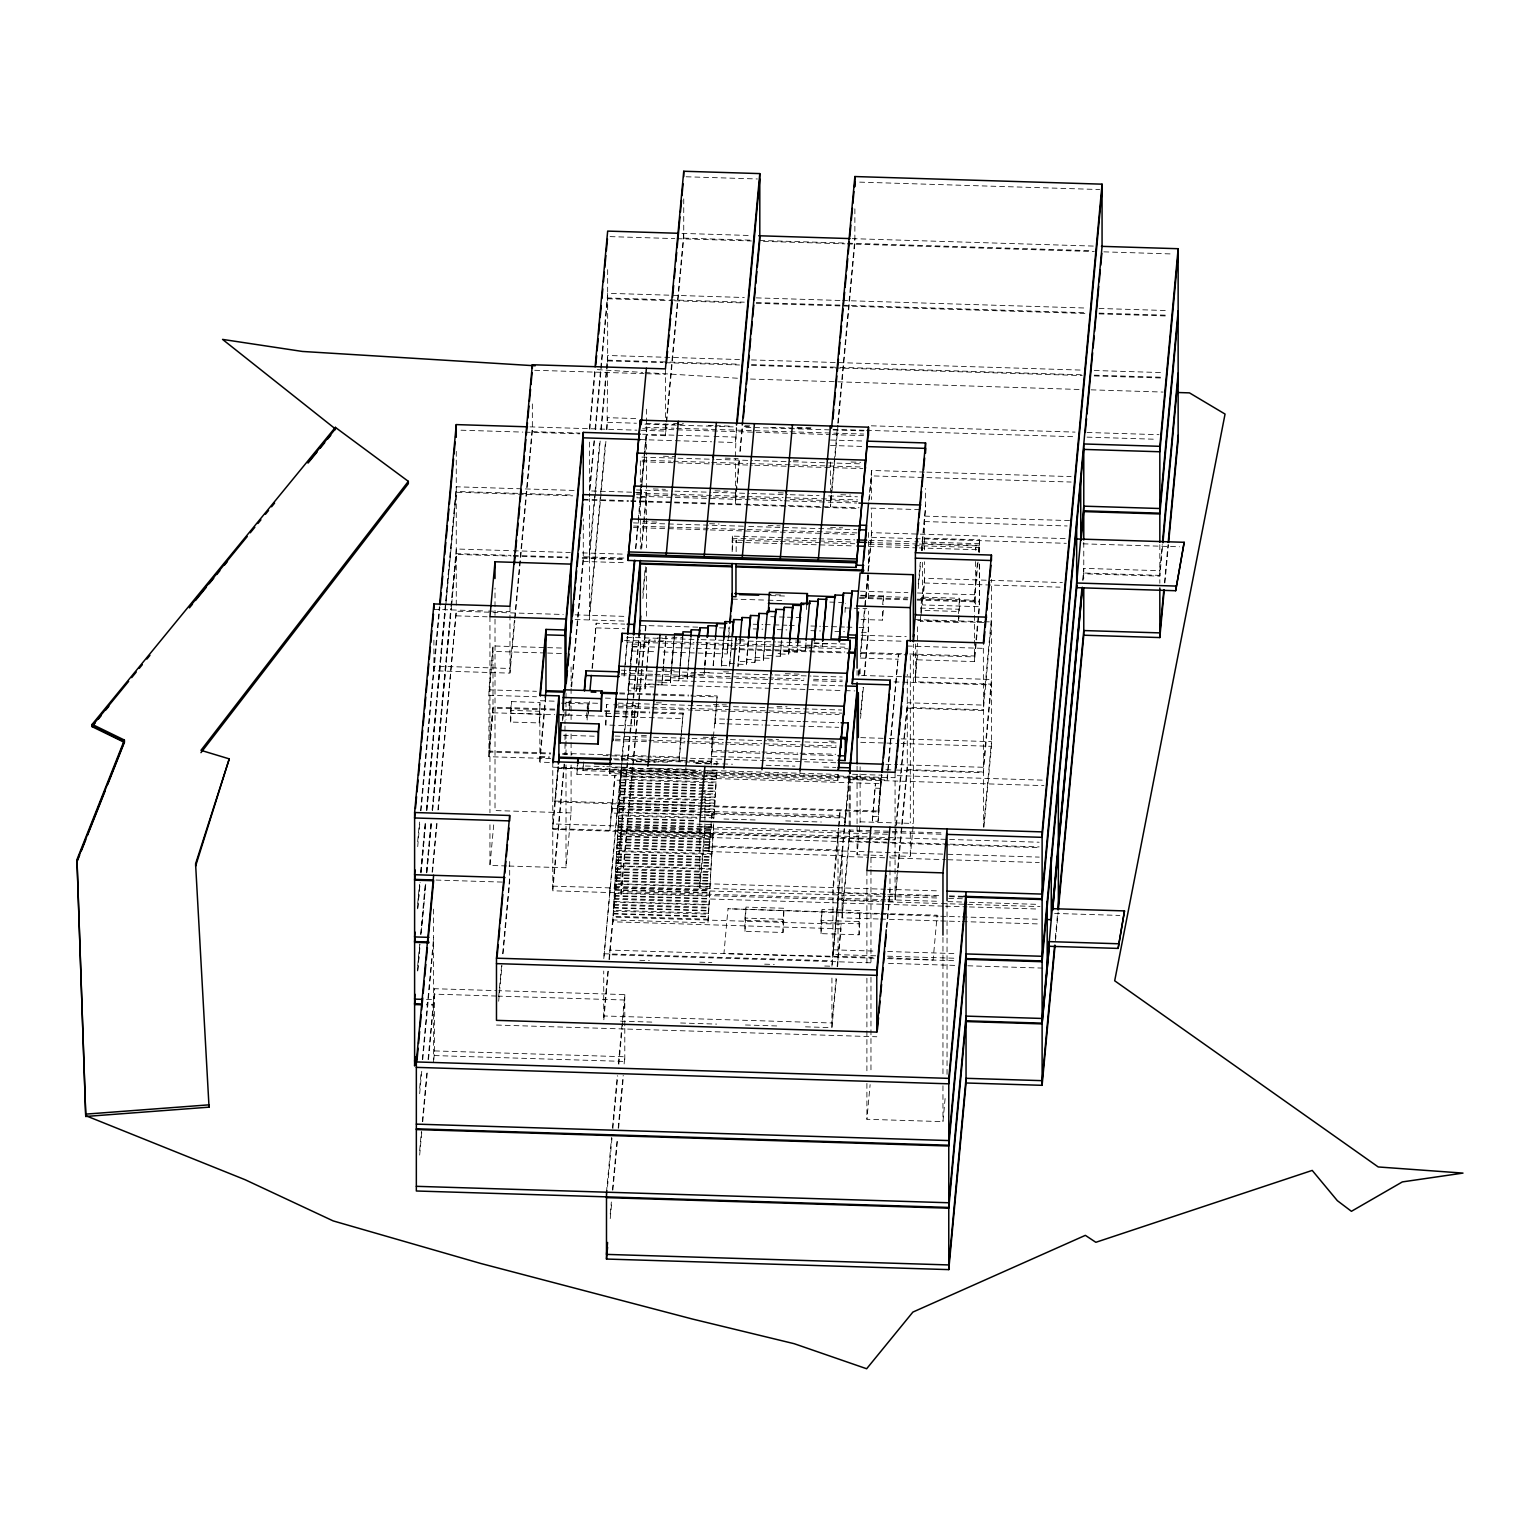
<?xml version="1.0" encoding="UTF-8"?>
<svg xmlns="http://www.w3.org/2000/svg" width="1540" height="1540" viewBox="0 0 1540 1540"><rect width="100%" height="100%" fill="white"/><g stroke="black" fill="none" stroke-linecap="round" stroke-linejoin="round"><path stroke-width="0.75" stroke-dasharray="5 3.75" d="M417.667 841.533L419.477 822.052M420.536 810.714L439.42 606.568M417.706 846.634L419.862 822.495M421.036 810.733L439.863 607.222M417.706 903.383L419.477 884.229M420.593 872.275L425.233 821.994M426.349 810.021L456.264 486.794L575.113 490.471M417.706 908.061L419.919 884.114M421.036 872.14L425.675 821.86M426.792 809.886L456.264 491.453L572.745 495.052M417.706 908.831L420.15 882.497M421.036 872.93L425.675 822.649M426.792 810.675L445.637 607.164M445.849 604.758L456.264 492.242L572.745 495.822M417.706 965.58L419.708 944.039M420.593 934.453L425.233 884.172M426.349 872.218L431.007 821.937M432.105 809.963L450.739 608.839M450.95 606.452L456.264 548.991L510.934 550.685M417.706 970.258L419.919 946.311M421.036 934.337L425.675 884.056M426.792 872.083L431.45 821.802M432.548 809.828L451.182 608.724M451.393 606.317L456.264 553.649L510.934 555.343M417.706 971.028L420.15 944.694M421.248 932.72L425.906 882.439M426.792 872.872L431.45 822.591M432.548 810.618L451.393 607.106M451.624 604.7L456.264 554.438L510.934 556.113M432.105 872.16L436.763 821.879M437.88 809.905L456.264 611.188L563.236 614.479M432.548 872.025L437.206 821.744M438.322 809.771L456.264 611.188M419.669 1088.241L421.209 1071.494M422.326 1059.52L433.625 937.494M419.669 1093.689L421.883 1069.761M422.769 1059.405L433.625 942.172M419.669 1150.438L421.44 1131.284M422.326 1121.717L426.965 1071.474M428.082 1059.501L434.627 988.719L496.438 990.624M419.669 1155.096L421.883 1131.168M422.769 1121.601L427.408 1071.359M428.524 1059.385L433.625 1004.35L426.484 1004.138M433.818 1059.693L434.627 1050.915L624.797 1056.767L624.124 1063.909M550.723 758.604L488.931 756.698L488.931 689.843L492.993 645.934L545.275 647.551M488.931 756.698L492.993 712.789L492.993 645.934M506.583 865.961L489.951 865.442L493.705 824.882M514.399 620.639L509.971 668.476L433.914 666.127M514.63 618.252L532.34 426.946M433.914 640.12L433.914 670.785L509.971 673.134L514.841 620.524M515.072 618.137L532.34 431.624L532.34 403.307M510.683 710.383L511.492 701.605L540.02 702.49L539.212 722.934L510.683 722.048L510.683 710.383L539.212 711.268M510.683 722.048L511.492 701.605M498.671 996.592L501.54 965.657M502.637 953.76L509.682 877.646M498.671 1001.25L501.982 965.561M503.079 953.684L509.682 882.324L509.682 858.743M539.212 722.934L540.02 714.156L511.492 713.27M545.545 696.311L539.866 757.468L549.376 757.776M549.376 762.435L539.866 762.146L545.757 698.621M703.279 806.556L554.824 801.974L557.865 768.113L701.547 772.541M558.115 766.439L552.783 823.938L871.293 833.756M562.331 720.932L563.216 711.365M589.377 428.717L594.883 369.196M558.558 767.093L552.783 829.367L895.067 839.935L907.272 707.418L983.328 709.767M562.986 719.199L563.659 712M589.82 429.391L595.326 369.869M564.102 763.975L552.783 886.135L885.558 896.396M569.492 705.744L569.935 701.008M571.244 686.821L583.275 556.768L626.068 558.096M593.997 440.902L589.377 490.894L646.415 492.665L641.198 549.125M595.114 429.006L607.665 293.293L744.301 297.509M885.558 901.054L552.783 890.794L564.545 763.84M569.492 710.402L570.358 700.95M571.687 686.763L583.275 561.446L583.275 518.942M594.44 440.806L589.377 496.342L589.377 441.249M595.557 429.679L607.665 297.952L667.59 299.8M589.377 553.091L599.734 441.191M600.831 429.294L607.665 355.49L739.508 359.552M589.377 558.539L600.176 441.094M601.274 429.968L607.665 360.148L667.59 361.996M508.951 866.038L566.008 867.79L571.09 812.908L571.09 765.053M589.377 615.288L605.47 441.48M606.568 429.583L607.665 417.686L636.424 418.572M605.913 441.383L589.377 619.946L589.377 498.71M607.01 429.487L607.665 370.389M577.288 765.245L576.884 774.293L881.13 783.687M576.884 774.293L577.904 763.32M587.144 708.342L587.568 703.953L561.407 703.145M587.144 720.008L587.568 703.953M588.28 708.689L588.954 701.566M592.014 668.341L596.192 623.238L624.72 624.104M606.76 766.689L621.024 767.132L621.024 771.79L582.986 770.616L583.795 761.838M611.842 716.466L588.068 715.715L589.377 701.489M592.457 668.245L596.192 623.238M613.709 704.762L635.096 705.416L634.288 725.86L605.759 724.994L606.568 704.55L611.322 704.685M605.759 724.994L606.568 704.55M609.686 773.581L609.84 767.382L609.686 773.581L837.875 780.626L838.029 779.086L838.029 774.428L702.529 770.25M627.357 636.386L624.066 676.657L627.8 636.309M635.5 548.567L637.907 522.445M638.138 520.077L641.41 484.58M641.641 482.232L644.471 451.644M644.683 449.295L646.415 430.469M635.924 548.471L641.853 484.542M642.065 482.193L646.415 435.127L665.434 435.724L666.512 424.174M640.332 501.79L641.41 490.028M641.641 487.66L644.471 457.091M644.683 454.724L646.415 435.916M611.861 813.062L614.922 775.467L609.84 830.368L611.861 803.745L611.861 813.062L617.578 813.236L620.62 780.299L614.922 780.125M628.128 687.976L632.189 644.067L640.64 644.317L636.578 691.037L628.128 690.767L628.128 687.976L636.578 688.226M633.518 637.464L603.738 959.208L621.024 767.132M621.679 760.009L633.094 636.751M641.641 549.087L646.415 497.324L636.925 497.035M621.698 764.418L621.024 779.144L716.1 782.07L716.774 770.154L712.019 770M617.963 830.002L713.039 832.947L711.018 869.215L615.942 866.269L621.351 768.075L699.795 770.5M698.448 799.452L620.004 797.027L620.62 775.64M700.816 796.719L715.08 797.162L714.059 817.856L618.984 814.91L619.658 797.893L702.856 800.453M713.713 823.804L713.039 835.739L617.963 832.793L618.637 815.776L697.081 818.202M712.038 853.622L616.943 850.696L616.943 845.595L617.636 833.66L712.712 836.605M615.596 869.446L615.942 865.788L711.018 868.714L708.978 904.981L613.902 902.055L615.596 869.446L710.672 872.372M711.692 854.488L709.998 887.098L614.922 884.172L616.616 851.543L711.692 854.488L712.038 850.831L616.943 847.885M708.304 919.226L613.228 916.281L614.922 883.671L709.998 886.597L709.651 895.375L707.957 922.884L612.881 919.938M708.65 913.259L613.555 910.313L613.902 901.554L708.978 904.5L707.957 922.884M607.876 971.259L603.738 1015.957L831.927 1022.983L836.066 978.285M608.974 959.497L638.908 636.001M642.892 593.035L645.318 566.797M608.319 971.22L603.738 1020.616L603.738 971.028M609.397 959.459L639.35 636.675M642.892 598.482L645.76 567.452M636.578 691.037L640.64 642.007L649.091 642.276M634.288 725.86L635.096 705.416M632.497 767.401L621.024 891.506L885.346 899.668M632.728 765.014L635.385 736.39M635.596 734.003L638.465 702.971M638.696 700.585L645.76 624.201M632.94 767.305L621.024 896.184L621.024 829.309L1039.154 842.226M633.171 764.918L635.827 736.274M636.039 733.887L638.908 702.856M639.139 700.469L646.203 624.104M666.088 424.116L665.434 431.065L639.293 430.257M666.3 421.806L683.741 233.445M666.724 421.864L683.741 238.103L683.741 197.967M646.954 665.396L645.029 686.686L653.48 686.956M649.091 639.966L647.166 663.567L649.091 639.966L655.443 640.159M636.578 688.726L645.029 688.996L647.166 665.877M606.49 1192.191L611.572 1137.425M612.439 1127.915L617.29 1075.536M618.387 1063.62L624.797 994.59L498.806 990.701M606.721 1195.252L611.996 1138.118M612.881 1128.589L617.732 1076.21M618.83 1064.313L622.141 1028.585M622.372 1026.217L624.797 1000.018L498.806 996.13M610.244 1213.905L611.341 1202.008M612.439 1190.093L617.078 1140.101M618.175 1128.204L623.026 1075.825M610.244 1218.583L611.784 1201.912M612.881 1189.996L617.521 1140.004M618.618 1128.108L623.469 1075.729M663.432 665.934L661.931 682.104L657.715 681.97M663.432 663.625L665.992 635.885L665.992 640.987L657.541 640.736M657.715 684.78L661.931 684.896L663.644 666.416M663.644 664.106L665.992 638.676M661.931 682.605L670.381 682.855L671.459 666.204M671.671 663.894L674.443 633.845M670.381 680.565L674.443 636.155L670.381 682.855M682.913 636.906L678.832 680.815L682.682 634.114M682.913 634.596L678.832 678.524L687.283 678.774L688.361 667.224M679.082 757.911L683.144 713.059L652.248 712.115M683.144 713.059L679.082 762.569L679.082 756.968L652.941 756.159M690.709 639.004L687.283 675.983L678.832 675.713M688.361 664.914L691.364 634.865M704.627 664.972L706.976 639.543M704.839 665.453L707.187 639.543M697.851 674.501L704.184 674.693L704.839 667.763M705.05 665.453L707.399 640.024M713.078 665.723L715.638 637.984M713.29 665.723L715.85 637.984M735.408 456.706L736.293 427.504M736.736 428.159L735.408 442.519L714.002 441.865M704.916 828.635L699.834 883.517L885.231 889.235M735.408 499.268L738.95 460.941M739.835 451.374L742.049 427.408M885.231 893.912L699.834 888.176L704.916 833.294L704.916 790.79M711.211 765.226L712.038 734.676M724.589 723.8L715.08 723.511L717.101 695.945L690.96 695.156M732.154 551.647L732.347 536.093L816.354 538.692M739.393 460.826L735.408 503.946L735.408 459.074M740.278 451.239L742.492 427.292M723.453 640.082L721.086 665.511L729.556 665.761M721.317 665.992L723.877 638.253M721.529 665.973L724.089 638.253M735.947 542.292L736.159 540.097L736.159 551.936M887.675 770.597L898.417 654.577L887.232 780.01L849.194 778.836L845.133 822.745L845.133 817.143L712.038 813.043L708.978 846.904L945.464 854.2M727.265 649.303L729.479 624.489M875.721 955.801L832.947 954.492L842.091 855.682L708.978 851.562L711.596 823.342M716.774 765.034L717.101 761.376L622.025 758.45M663.105 651.978L727.265 653.961L728.593 639.639M728.824 637.252L729.479 630.091M618.984 812.62L714.059 815.546L715.754 788.037L716.1 779.279L621.024 776.333M705.57 797.354L715.08 797.662L716.1 782.07M709.305 770.789L716.427 771.001L716.1 779.76L621.024 776.834M713.713 818.702L714.059 815.045L618.984 812.119M616.943 848.386L712.038 851.331L713.039 835.739M618.31 821.744L713.386 824.67L713.386 829.771L713.039 833.429L617.963 830.503M729.556 666.262L731.904 638.041M729.768 663.952L732.116 638.022M740.355 638.291L738.006 664.221L746.457 664.471L748.594 641.372M740.567 638.792L738.006 666.512L738.006 661.411L746.457 661.68M746.457 664.471L748.151 640.89M748.382 640.871L746.457 662.181L754.908 662.431L756.621 641.14M879.456 913.432L727.997 908.754L723.935 953.606L872.988 957.264M754.908 662.431L756.39 641.16M764.841 641.41L763.359 658.081L771.809 658.35M754.908 660.121L763.359 660.39L765.072 641.91M744.975 918.09L745.995 907.099L784.033 908.273L783.013 932.47L744.975 931.296L744.975 918.09L783.013 919.245L784.033 908.273M744.975 931.296L745.995 907.099M781.319 641.949L780.26 653.499L776.025 653.384M776.025 656.175L780.26 656.309L781.743 640.12M780.26 654L788.711 654.269L789.558 639.909M789.77 639.909L788.711 651.959L797.162 652.229L798.221 640.659M788.711 654.269L789.981 640.39M797.797 640.178L797.162 652.229M798.009 640.178L797.162 649.918L805.613 650.169L806.248 643.239M805.613 647.378L806.036 642.757M830.484 502.213L831.581 490.24M831.812 487.834L837.568 425.56M837.799 423.173L854.873 238.719M838.01 425.425L830.484 506.872L830.484 495.11M838.241 423.038L854.873 243.397L854.873 205.629M845.017 612.362L845.422 603.565M821.032 920.419L822.052 909.447L860.09 910.621L859.07 934.819L821.032 933.644L821.032 920.419L859.07 921.594L860.09 910.621M821.032 933.644L822.052 909.447M838.029 774.428L837.875 780.626M838.434 828.347L832.947 887.618L832.947 954.492M838.626 826.152L840.051 810.772L839.031 826.422M868.733 501.039L871.563 470.451L924.462 472.087M838.029 838.184L832.947 893.065L885.231 894.682M838.029 837.394L838.838 828.616M869.388 499.422L871.563 475.879L924.462 477.516M824.728 966.023L831.927 966.235L844.478 824.208M844.671 823.072L849.194 774.158L882.478 775.197M858.858 669.862L858.357 675.367L991.452 679.467L983.328 767.286L900.13 764.726M860.552 651.497L864.537 608.531M864.749 606.144L871.563 532.648L1066.296 538.654M858.858 674.539L859.301 669.823M868.098 574.632L865.461 603.179L865.461 598.502M868.502 570.243L871.563 537.306L871.563 508.989M831.927 966.235L838.029 900.361L878.897 901.631M844.671 828.52L842.091 856.452L868.541 857.279M844.882 826.191L849.599 775.217M858.781 676.022L859.455 668.861M860.552 656.925L864.979 609.205M865.191 606.818L868.06 575.787M837.144 966.523L841.071 924.193L612.881 917.147L612.881 921.806L841.071 928.851L841.071 924.193M842.091 913.201L850.215 825.382L850.215 775.717M860.552 713.694L862.997 687.437M864.094 675.502L868.502 627.762L856.51 627.396M805.497 1026.833L831.927 1027.661L836.49 978.247M837.587 966.485L841.071 928.851M878.147 918.976L842.091 917.879L850.215 830.041L942.923 832.909M860.552 718.352L863.42 687.321M864.537 675.386L868.502 632.44L868.502 611.207M868.637 855.104L857.068 854.758L860.109 821.821L860.109 766.804M882.651 604.7L883.46 595.922L859.686 595.191M861.053 619.465L882.439 620.12L883.46 609.147M872.372 821.109L875.432 783.514L872.372 821.109L878.089 821.282L881.13 778.085L703.934 772.618M704.897 806.498L878.089 811.946L881.13 778.085M878.089 811.946L881.573 774.312M878.089 821.282L881.785 776.622M945.098 1098.52L942.961 1121.64L866.904 1119.291L870.119 1084.622M886.462 927.446L889.985 889.389M895.067 834.488L907.272 702.76L983.328 705.108L991.452 617.271M918.264 583.91L920.246 562.427M921.363 550.492L925.559 505.139M886.905 927.35L889.985 894.047L889.985 856.279M918.264 588.569L920.689 562.312M921.806 550.377L925.559 509.798L925.559 488.584M920.477 621.294L921.497 597.096L959.516 598.271L959.516 611.496L921.497 610.321L920.477 621.294L958.515 622.468L959.112 615.885M895.067 896.684L897.512 870.331M897.724 867.944L907.272 764.957M915.395 677.119L917.436 655.154M922.499 600.273L924.539 578.309L1062.408 582.563M887.945 901.131L895.067 901.362L897.955 870.216M898.167 867.809L907.272 769.615L907.272 674.385M895.375 770.019L983.328 772.734L991.452 684.126L915.395 681.777L917.436 643.335M979.556 564.179L979.556 606.702L922.499 604.931L924.539 582.986L924.539 561.754M891.795 855.817L910.313 856.394L913.355 823.457L913.355 644.067M958.515 613.651L959.516 598.271M881.862 913.509L937.167 915.203L933.105 960.055L887.425 957.707M975.551 549.684L975.744 547.489L975.744 552.225M974.474 638.003L974.474 594.729L977.573 561.311M978.458 551.763L979.556 539.847L922.499 538.076L922.499 550.608M978.015 561.985L974.474 600.176L917.436 598.406M978.901 552.437L979.556 543.716L914.76 541.734M919.341 547.951L979.344 549.799L979.556 547.605L914.76 545.622M979.344 564.006L979.344 604.219L975.551 604.104L975.744 601.909M917.436 659.832L974.474 661.584L978.67 616.25M978.901 613.863L979.556 606.702M983.983 827.038L991.452 746.322L991.452 579.444M1082.678 580.291L1083.775 568.356L1159.832 570.705L1162.257 544.505M1083.12 580.176L1083.775 573.015L1159.832 575.363M1083.332 578.559L1083.775 573.785L1159.832 576.133L1162.7 544.409M1055.285 938.245L1057.711 912.123M1055.516 940.536L1058.153 912.046M1164.471 582.89L1167.994 544.794M1164.914 582.794L1168.437 544.698M686.109 176.773L757.41 178.967M859.667 182.124L1099.676 189.535M681.97 233.387L751.481 235.543M852.159 238.642L1094.247 246.111M683.741 238.103L750.288 240.163M759.798 240.452L845.364 243.089M847.731 243.166L1092.476 250.731M610.071 236.621L674.79 238.604M677.176 238.681L751.481 240.972M763.474 241.356L844.96 243.859M847.366 243.936L1094.247 251.559M1103.833 251.848L1173.345 254.004M756.275 297.875L840.166 300.473M842.572 300.531L1087.048 308.077M1099.04 308.462L1168.552 310.599M669.996 299.877L744.301 302.167M756.275 302.533L840.166 305.132M842.572 305.209L1087.048 312.755M1099.04 313.12L1168.552 315.257M607.665 298.741L672.383 300.724M674.79 300.8L744.301 302.957M756.275 303.322L1087.048 313.525M1099.04 313.891L1168.552 316.047M751.481 359.917L1082.254 370.12M1094.247 370.505L1163.759 372.642M669.996 362.073L739.508 364.21M751.481 364.595L837.779 367.252M840.166 367.329L1082.254 374.798M1094.247 375.163L1163.759 377.3M607.665 360.918L662.797 362.632M665.203 362.708L739.508 364.999M751.481 365.365L832.986 367.887M835.373 367.945L1082.254 375.567M1094.247 375.933L1163.759 378.089M534.707 370.274L644.047 373.642M646.415 373.719L665.434 374.297M1079.059 389.466L750.23 379.033M1091.052 389.832L1163.066 392.065M871.332 425.81L1075.074 432.105M1087.048 432.471L1158.966 434.684M673.596 423.519L683.568 423.827M744.917 425.714L749.672 425.868M797.2 427.331L811.465 427.774M607.665 422.345L636.424 423.231M646.03 423.519L674.79 424.405M677.176 424.482L684.376 424.713M708.342 425.444L713.135 425.598M715.523 425.675L732.309 426.195M744.301 426.561L749.095 426.715M770.654 427.369L811.407 428.62M832.986 429.294L864.132 430.257M866.539 430.334L1075.074 436.763M1087.048 437.129L1156.559 439.285M644.99 424.174L717.043 426.387M719.45 426.464L733.868 426.907M745.861 427.292L863.574 430.911M645.125 427.292L673.962 428.197M676.349 428.255L863.709 434.049M642.584 428.755L829.944 434.55M832.332 434.627L863.574 435.589M529.952 426.869L636.925 430.18M642.7 434.222L711.634 436.34M714.002 436.417L735.408 437.091M830.484 440.017L863.747 441.037M532.34 431.624L579.868 433.087M461.018 430.199L522.83 432.105M525.198 432.163L579.868 433.856M640.332 439.593L711.634 441.788M830.484 445.464L863.747 446.485M663.432 456.225L675.309 456.591M725.225 458.131L738.16 458.535M793.408 460.248L798.913 460.402M851.043 462.019L860.706 462.308M641.93 457.111L675.559 458.15M677.966 458.227L714.002 459.324M716.408 459.401L752.425 460.518M754.831 460.595L790.867 461.711M793.254 461.769L860.514 463.848M642.084 460.229L670.901 461.134M673.307 461.192L709.343 462.308M711.73 462.385L747.766 463.502M750.173 463.579L863.054 467.063M641.93 461.769L675.559 462.808M677.966 462.886L714.002 464.002M716.408 464.079L752.425 465.176M754.831 465.253L862.92 468.584M926.849 472.145L1071.109 476.611M926.849 477.592L1071.109 482.039M653.249 488.95L665.453 489.316M715.041 490.856L727.9 491.241M778.354 492.8L783.976 492.973M840.801 494.725L850.523 495.033M636.482 489.97L672.518 491.087M674.924 491.164L710.941 492.261M713.347 492.338L749.383 493.454M751.79 493.531L787.806 494.629M790.212 494.706L819.03 495.61M828.635 495.899L857.472 496.785M636.636 493.089L744.725 496.438M747.112 496.496L783.148 497.613M785.554 497.69L819.184 498.729M821.571 498.806L857.607 499.923M636.482 494.629L672.518 495.745M674.924 495.822L710.941 496.939M713.347 496.997L749.383 498.113M751.79 498.19L780.607 499.075M790.212 499.384L823.842 500.423M826.249 500.481L857.472 501.443M640.332 496.342L782.051 500.712M784.438 500.789L856.625 503.022M636.925 497.805L646.415 498.113M583.275 499.249L628.435 500.635M630.822 500.712L859.012 507.757M870.889 508.123L920.804 509.663M583.275 500.019L628.435 501.424M630.822 501.482L743.608 504.966M746.015 505.043L858.897 508.527M1069.53 520.597L924.539 516.112L924.539 549.934M924.539 521.559L1067.162 525.968M643.066 521.656L657.599 522.118M709.613 523.716L719.122 524.004M768.094 525.525L780.106 525.891M830.541 527.45L842.726 527.816M633.441 522.907L746.38 526.295M748.729 526.468L856.875 529.702M633.575 526.025L856.971 532.917M633.441 527.566L707.899 529.875M710.306 529.933L854.411 534.38M871.563 537.306L1066.296 543.312M1083.082 543.832L1179.486 546.796M818.76 538.769L854.758 539.866M869.157 540.309L912.354 541.657M922.499 543.524L979.556 545.275M732.154 538.288L854.546 542.061M868.945 542.523L916.954 543.986M919.341 544.063L979.344 545.93L979.344 549.799M777.95 541.387L732.347 539.982L732.154 542.176L782.551 543.736M780.356 541.464L854.758 543.755M869.157 544.197L912.354 545.545M784.957 543.812L854.546 545.949M868.945 546.392L916.954 547.874M513.321 550.743L570.358 552.514M582.255 552.879L625.028 554.188M513.321 555.42L567.99 557.095M582.255 557.538L625.028 558.866M513.321 556.19L567.99 557.884M582.255 558.327L625.028 559.636M583.275 561.446L626.068 562.755M924.539 582.986L1060.02 587.163M860.379 591.206L907.926 592.669M917.436 592.977L974.474 594.729M860.379 595.865L907.926 597.347M775.563 594.806L782.763 595.018M859.551 597.404L907.56 598.868M917.147 599.175L979.556 601.101L974.474 656.925L909.678 654.924M770.751 595.595L784.649 596.019M859.551 598.328L907.56 599.811M917.147 600.1L979.556 602.024M732.347 599.06L765.63 600.1M768.017 600.176L782.262 600.6M829.81 602.082L846.442 602.583M920.477 608.069L958.515 609.243M845.422 607.973L866.827 608.627M915.395 619.6L981.943 621.64M984.329 621.717L991.452 621.929L983.328 710.537L907.272 708.188M917.763 620.447L986.697 622.564M770.731 616.674L784.996 617.116M787.363 617.193L804.015 617.694M433.914 609.378L486.197 610.995M488.584 611.072L509.971 611.726M575.113 614.845L625.028 616.385M753.214 624.22L762.82 624.509M765.226 624.586L786.844 625.24M789.25 625.317L796.45 625.548M810.868 625.991L820.474 626.279M822.88 626.356L844.497 627.03M846.885 627.107L854.103 627.319M456.264 615.846L487.179 616.809M575.113 619.523L625.028 621.063M640.332 625.394L697.966 627.165M719.584 627.839L729.19 628.128M753.214 628.878L762.82 629.167M777.238 629.61L786.844 629.918M810.868 630.649L820.474 630.957M834.892 631.4L844.497 631.689M861.303 632.209L868.502 632.44M861.072 635.269L906.232 636.655M596.192 627.897L624.72 628.782M861.072 639.928L903.845 641.256M671.941 637.194L682.085 637.502M738.507 639.235L745.63 639.466M795.545 641.006L802.687 641.218M657.541 637.926L665.992 638.195M814.063 643.027L822.514 643.297L822.514 646.088L814.063 645.837M626.703 637.329L660.313 638.369M662.72 638.446L698.756 639.562M701.162 639.639L737.179 640.736M739.585 640.813L775.621 641.93M778.008 642.007L802.032 642.738M814.044 643.104L847.674 644.144M907.272 646.011L983.328 648.359M822.514 643.797L830.965 644.047M811.946 645.279L805.613 645.068L805.613 650.169M624.432 640.39L655.655 641.352M658.061 641.429L694.097 642.526M696.484 642.604L732.52 643.72M734.926 643.797L847.809 647.281M626.703 641.988L660.313 643.027M662.72 643.104L698.756 644.221M701.162 644.298L737.179 645.414M739.585 645.472L847.674 648.821M805.613 647.878L811.946 648.071M788.711 649.168L797.162 649.418M640.64 644.817L649.091 645.068M736.871 648.667L727.265 648.359L727.265 653.961M739.277 648.725L844.863 651.997M861.668 652.517L907.272 653.923M909.678 654L974.474 655.982M632.189 646.357L655.963 647.089M658.35 647.166L694.001 648.263M696.369 648.34L844.863 652.922M860.379 653.403L907.272 654.846M788.711 651.459L780.26 651.208L780.26 656.309M632.189 646.858L640.64 647.108L640.64 642.007M547.663 647.628L561.927 648.051M653.595 651.69L632.189 651.035L632.189 644.067M771.809 655.559L763.359 655.289L763.359 660.39M860.379 658.061L898.417 659.236M754.908 657.33L763.359 657.599M545.275 652.979L492.993 651.381L488.931 695.291L536.459 696.754M547.663 653.056L566.682 653.653M746.457 659.37L754.908 659.64M729.556 663.451L735.889 663.663M661.776 669.9L674.231 670.285M723.569 671.806L730.692 672.037M785.362 673.712L799.626 674.154M704.184 672.383L712.635 672.653M621.236 670.189L734.137 673.673M736.543 673.75L772.56 674.866M774.966 674.943L811.003 676.041M813.409 676.118L842.226 677.003M695.734 673.943L687.283 673.673L687.283 678.774M621.39 673.327L652.613 674.289M655.02 674.366L803.938 678.947M813.543 679.256L842.361 680.141M894.009 681.893L991.452 684.915M687.283 676.464L695.734 676.734M621.236 674.866L734.137 678.351M736.543 678.409L772.56 679.525M774.966 679.602L803.784 680.488M813.409 680.796L842.226 681.681M670.381 677.754L678.832 678.024M670.381 680.064L661.931 679.794L661.931 684.896M766.054 683.529L629.148 679.294L629.148 683.952L727.631 686.994M768.46 683.587L842.919 685.897M653.48 684.145L645.029 683.895L645.029 688.996M730.037 687.071L842.919 690.555M845.325 690.632L854.931 690.921M636.578 685.935L645.029 686.185M619.658 692.942L650.554 693.905M652.941 693.982L688.592 695.079M488.931 689.843L536.459 691.306M619.658 693.885L650.554 694.829M652.941 694.906L688.592 696.003M690.96 696.08L717.101 696.889L711.018 762.762L613.555 759.759M605.393 698.101L612.535 698.332M656.348 702.76L663.971 702.991M713.386 704.531L726.418 704.935M776.872 706.475L787.075 706.802M554.13 701.162L539.866 700.719L539.866 762.146M618.194 703.125L731.096 706.61M733.483 706.687L841.572 710.017M566.354 702.317L599.618 703.337M618.329 706.263L649.572 707.226M651.959 707.303L687.995 708.4M690.401 708.477L841.726 713.155M618.194 707.784L692.654 710.094M695.06 710.171L839.165 714.618M554.785 709.093L492.993 707.187L488.931 751.096L550.723 753.022M604.7 710.633L611.842 710.864M614.21 710.941L649.861 712.038M554.785 710.036L492.993 708.131L488.931 752.04L550.723 753.946M604.7 711.576L611.842 711.788M614.21 711.865L649.861 712.962M652.248 713.039L683.144 714.002M605.759 713.328L634.288 714.194M724.589 719.141L715.08 718.853L715.08 723.511M726.957 719.219L800.646 721.49M803.033 721.548L838.684 722.664M559.039 714.733L587.568 715.619M606.568 716.196L611.322 716.35M613.709 716.427L635.096 717.082M492.993 712.789L554.785 714.695M557.172 714.772L569.049 715.138L569.049 710.479M614.21 716.524L683.144 718.66M726.957 723.877L762.608 724.974M764.995 725.051L838.684 727.323M860.725 737.622L886.867 738.43M889.254 738.507L898.763 738.796M901.131 738.873L991.452 741.664L983.54 827.115L983.328 642.912M641.41 735.331L646.511 735.485M703.202 737.237L716.177 737.641M767.382 739.219L778.624 739.566M829.059 741.125L836.316 741.356M860.725 742.299L898.763 743.454M901.131 743.531L991.452 746.322M615.153 736.062L651.17 737.179M653.576 737.256L689.612 738.353M691.999 738.43L728.035 739.547M730.441 739.624L766.477 740.74M768.864 740.798L802.494 741.837M804.9 741.914L838.53 742.954M563.293 735.254L594.19 736.197M615.288 739.2L646.511 740.163M648.918 740.22L684.953 741.337M687.341 741.414L723.376 742.53M725.783 742.607L761.8 743.704M764.206 743.782L797.836 744.821M800.242 744.898L836.259 746.015M615.153 740.721L651.17 741.837M653.576 741.914L689.612 743.031M691.999 743.108L728.035 744.205M730.441 744.282L759.259 745.168M768.864 745.476L802.494 746.515M804.9 746.592L838.53 747.612M721.663 750.75L712.154 750.461L712.154 737.641M724.031 750.827L759.682 751.924M762.069 752.001L797.72 753.099M800.088 753.176L835.758 754.273M712.038 751.77L726.283 752.213M728.67 752.29L764.321 753.387M766.689 753.464L835.623 755.601M712.038 756.448L726.283 756.891M728.67 756.949L764.321 758.065M766.689 758.123L835.623 760.26M562.62 753.387L612.535 754.927M614.903 754.985L650.554 756.101M562.62 754.311L572.11 754.6M603.025 755.562L802.186 761.703M804.573 761.78L835.797 762.743M885.866 764.283L897.762 764.649M539.866 756.544L549.376 756.833M613.555 758.816L649.206 759.913M651.593 759.99L687.244 761.087M689.612 761.164L711.018 761.819L711.018 767.421M636.29 761.241L670.073 762.3M696.484 763.109L732.52 764.225M766.15 765.265L794.967 766.15M823.804 767.035L835.797 767.401M907.272 769.615L983.328 771.963M636.29 761.684L655.309 762.281M695.714 763.513L717.101 764.187L717.101 761.376M885.866 769.731L893.007 769.942M585.354 766.015L604.373 766.612M897.281 775.64L1043.947 780.183M621.698 767.209L631.207 767.497M650.226 768.094L693 769.403M612.208 767.459L701.104 770.212M552.783 767.19L705.782 771.887M707.284 771.944L895.067 777.738M621.351 770.366L699.795 772.791M709.305 773.08L716.427 773.311M621.351 770.866L699.795 773.292M709.305 773.581L716.427 773.812M701.547 773.484L557.865 768.113M703.799 773.542L881.13 779.009M609.84 772.06L838.029 779.086M849.194 779.606L1043.947 785.612M621.351 773.176L699.795 775.602M702.163 775.659L716.427 776.102M620.678 779.991L715.754 782.936M875.432 788.172L881.13 788.345M620.678 782.301L715.754 785.227M620.678 782.801L715.754 785.727M620.678 785.092L715.754 788.037M620.331 785.958L715.407 788.904M620.331 788.268L698.775 790.694M701.162 790.751L715.407 791.194M620.331 788.75L715.407 791.695M620.331 791.059L715.407 794.005M620.004 791.926L703.202 794.486M705.57 794.563L715.08 794.852M620.004 794.236L698.448 796.642M620.004 794.717L703.202 797.297M700.816 799.51L715.08 799.953M705.224 800.531L714.733 800.819M619.658 800.184L698.101 802.61M700.469 802.687L714.733 803.129M619.658 800.684L702.856 803.245M705.224 803.322L714.733 803.611M619.658 802.995L698.101 805.401M700.469 805.478L714.733 805.921M554.824 801.05L703.279 805.632M705.686 805.69L878.089 811.022M619.33 806.151L697.755 808.577M700.142 808.654L714.406 809.077M619.33 806.652L702.51 809.212M704.897 809.289L714.406 809.578M611.861 808.404L695.945 811.003M705.551 811.291L840.051 815.449M872.372 816.431L878.089 816.624M619.33 808.943L697.755 811.368M700.142 811.445L714.406 811.888M618.984 809.809L702.182 812.389M704.55 812.446L714.059 812.754M712.038 813.967L845.133 818.087M571.09 812.908L495.014 810.56L495.014 588.087M860.109 821.821L913.355 823.457M723.916 819.01L757.199 820.031M785.708 820.916L821.359 822.014M618.637 818.087L697.081 820.493M618.637 818.568L697.081 820.993M618.637 820.878L697.081 823.303M618.31 824.035L713.386 826.98M699.834 826.768L889.985 832.64M892.372 832.716L942.288 834.256M618.31 824.535L713.386 827.461M873.681 833.833L890.312 834.353M618.31 826.845L713.386 829.771M617.963 827.692L713.039 830.638M552.783 828.597L895.067 839.165M947.774 844.055L849.194 841.013L849.194 775.987M950.18 844.132L1039.134 846.885M621.024 834.757L1039.154 847.654M617.636 835.97L712.712 838.896M617.636 836.47L712.712 839.396M617.636 838.761L712.712 841.706M617.29 839.627L712.365 842.553M617.29 841.937L712.365 844.863M617.29 842.418L712.365 845.364M947.87 854.276L1039.231 857.106M617.29 844.729L712.365 847.654M616.943 845.595L712.038 848.521M870.966 855.181L882.535 855.547M870.947 857.337L887.772 857.857M890.178 857.934L945.464 859.647M947.87 859.724L1039.231 862.535M616.616 853.853L711.692 856.798M616.616 854.354L711.692 857.279M616.616 856.663L711.692 859.59M616.269 857.51L711.345 860.456M616.269 859.821L711.345 862.747M616.269 860.321L711.345 863.247M616.269 862.612L711.345 865.557M615.942 863.478L711.018 866.404M615.942 868.579L711.018 871.505M615.596 871.736L710.672 874.682M615.596 872.237L710.672 875.182M615.596 874.547L710.672 877.473M615.249 875.413L710.344 878.339M615.249 877.704L710.344 880.649M615.249 878.204L710.344 881.13M615.249 880.514L710.344 883.44M887.618 889.312L939.9 890.928M614.922 881.361L709.998 884.307M435.993 880.052L504.928 882.17M889.985 894.047L939.9 895.587M949.41 895.876L963.674 896.319M887.618 894.759L939.9 896.376M949.41 896.665L966.042 897.185M614.922 886.462L709.998 889.408M614.576 887.329L709.651 890.255M887.945 896.472L938.996 898.051M948.621 898.34L963.039 898.783M614.576 889.639L709.651 892.565M614.576 890.12L709.651 893.065M887.752 899.745L938.226 901.304M947.832 901.593L967.062 902.19M969.449 902.267L1039.154 904.404M614.248 893.296L709.324 896.222M888.503 901.92L938.996 903.479M941.402 903.557L1039.981 906.598M614.248 895.587L709.324 898.532M614.248 896.087L943.019 906.117M945.425 906.194L967.062 906.848M969.449 906.925L1039.154 909.081M614.248 898.398L709.324 901.324M613.902 899.264L708.978 902.19M1054.611 913.413L1119.85 915.434M613.902 904.365L708.978 907.291M613.555 905.212L708.65 908.157M938.264 916.165L727.997 908.754M940.671 916.242L959.901 916.839M962.308 916.916L1039.231 919.284M613.555 907.522L708.65 910.448M613.555 908.023L708.65 910.949M880.553 919.053L938.264 920.843M940.671 920.92L959.901 921.497M962.308 921.575L1039.231 923.962M613.228 911.179L708.304 914.125M613.228 913.49L708.304 916.416M613.228 913.971L708.304 916.916M745.995 920.323L784.033 921.497M822.052 922.672L860.09 923.846M832.947 949.814L875.721 951.143M887.618 951.508L956.533 953.626M887.618 956.167L956.533 958.303M874.085 958.226L609.84 950.084L609.84 954.742L874.085 962.904M887.425 958.65L955.84 960.748M603.738 953.76L831.927 960.806M888.503 963.347L955.84 965.426M967.851 965.792L1044.794 968.159M639.774 960.306L649.38 960.613M699.815 962.173L711.827 962.538M764.668 964.156L774.274 964.463M496.438 996.053L434.627 994.147L433.625 1005.139L426.484 1004.908M426.484 999.479L433.625 999.691M620.562 1021.136L654.173 1022.175M680.603 1022.983L716.639 1024.1M745.456 1024.986L779.086 1026.025M496.477 1025.043L876.78 1036.767M597.327 369.619L642.719 372.411M645.106 372.545L738.295 378.282M1159.832 544.679L1159.832 583.237M1083.775 542.35L1083.775 578.52M979.556 539.847L979.556 552.379M975.551 561.523L975.551 604.104M974.474 640.371L974.474 661.584M958.515 615.865L958.515 622.468M947.042 903.114L947.042 1075.343M942.961 937.456L942.961 1076.19M942.961 1085.758L942.961 1121.64M922.499 562.427L922.499 604.931M921.497 597.096L921.497 610.321M917.436 626.78L917.436 640.967M915.395 644.009L915.395 681.777M910.313 655.462L910.313 822.918M910.313 832.486L910.313 856.394M895.067 772.31L895.067 901.362M887.232 775.332L887.232 780.01M883.46 595.922L883.46 604.739M882.439 611.303L882.439 620.12M871.563 470.451L871.563 499.538M870.966 857.703L870.966 867.27M870.966 869.657L870.966 965.349M870.966 977.303L870.966 1072.995M868.502 532.474L868.502 571.013M868.502 575.748L868.502 601.755M866.904 870.524L866.904 966.196M866.904 978.169L866.904 1028.393M866.904 1030.78L866.904 1071.455M866.904 1083.409L866.904 1119.291M860.109 668.726L860.109 675.906M859.07 921.594L859.07 934.819M857.068 670.574L857.068 675.348M857.068 766.246L857.068 823.65M857.068 826.056L857.068 854.758M842.091 917.879L842.091 850.08L708.978 845.98L708.978 851.562M838.029 832.736L838.029 961.788M831.927 978.054L831.927 1027.661M830.484 462.019L830.484 492.742M806.382 604.566L806.382 611.168M799.991 770.924L799.991 773.253M783.013 919.245L783.013 932.47M732.347 536.093L732.347 551.821M712.038 813.043L712.038 818.645M704.184 671.883L704.184 674.693M699.834 821.321L699.834 888.176M685.897 767.401L685.897 769.731M665.434 368.869L665.434 421.594M665.434 423.962L665.434 435.724M646.415 409.197L646.415 454.839M646.415 457.188L646.415 547.759M646.415 567.394L646.415 617.059M640.332 460.864L640.332 482.155M640.332 484.522L640.332 549.068M624.797 994.59L624.797 1026.025M624.797 1028.393L624.797 1061.445L434.627 1055.574L434.627 988.719M622.025 756.14L622.025 760.818M617.578 808.577L617.578 813.236M609.84 887.887L609.84 892.546M607.665 269.654L607.665 368.022M588.068 711.057L588.068 715.715M586.74 712.731L586.74 719.738M582.986 765.957L582.986 770.616M571.09 666.993L571.09 686.128M571.09 688.515L571.09 719.604M571.09 733.964L571.09 755.486M569.049 701.008L569.049 705.744M566.008 693.173L566.008 719.488M566.008 733.849L566.008 738.622M566.008 741.01L566.008 755.37M566.008 764.937L566.008 867.79M564.988 711.827L564.988 723.646M564.988 726.014L564.988 754.388M552.783 761.742L552.783 890.794M509.971 606.279L509.971 673.134M489.951 616.674L489.951 812.812M489.951 824.785L489.951 865.442M456.264 451.336L456.264 606.452M433.625 909.12L433.625 1061.888"/><path stroke-width="1.5" d="M415.049 1061.176L414.606 1065.969L414.606 812.523L433.914 603.93L509.971 606.279L532.34 364.749L665.434 368.869L683.741 171.248L759.798 173.597L759.798 240.452L757.353 266.805M415.049 813.236L414.606 817.971L509.682 820.897L509.682 815.469L414.606 812.523M415.473 808.481L416.57 796.642M417.013 791.887L418.11 780.049M418.553 775.294L419.65 763.455M420.093 758.7L421.19 746.862M421.633 742.126L422.73 730.268M423.154 725.533L424.251 713.675M424.694 708.939L425.791 697.081M426.233 692.346L427.331 680.488M427.774 675.752L428.871 663.894M429.314 659.159L430.411 647.3M430.834 642.565L431.932 630.707M432.374 625.971L433.472 614.113M415.049 869.927L414.606 874.72L504.928 877.511M439.651 604.161L456.264 424.597L527.585 426.811M415.049 874.643L414.606 880.168L433.625 880.745L427.851 942.961M440.094 604.816L441.191 592.862M441.633 588.068L442.75 576.095M443.193 571.301L444.309 559.328M444.752 554.554L445.849 542.581M446.292 537.787L447.409 525.814M447.851 521.021L448.949 509.047M449.391 504.273L453.607 458.785M454.05 453.992L455.166 442.019M455.609 437.225L456.264 430.045M415.049 932.124L414.606 936.917L428.871 937.36M415.049 936.782L414.606 941.575L428.871 942.018M415.049 937.571L414.606 942.345L428.871 942.788M415.049 994.32L414.606 999.114L421.729 999.325M415.049 998.979L414.606 1003.772L421.729 1003.984M415.049 999.749L414.606 1004.542L421.729 1004.773M414.606 1061.291L415.049 1056.517M948.775 1207.418L416.339 1190.998L416.339 1061.946L433.625 875.298M417.013 1060.194L418.11 1048.239M418.553 1043.446L419.669 1031.492M420.112 1026.699L421.209 1014.745M421.652 1009.951L422.769 997.997M423.211 993.204L424.308 981.25M424.751 976.456L425.868 964.502M426.311 959.709L427.408 947.735M571.09 631.111L571.09 564.121L495.014 561.773L489.951 616.674L566.008 619.022L566.008 683.606M514.399 563.89L515.072 556.729M515.515 551.936L516.612 539.982M517.055 535.208L518.172 523.254M518.614 518.46L519.712 506.506M520.154 501.732L521.271 489.758M521.713 484.985L522.811 473.03M523.254 468.237L524.37 456.283M524.813 451.509L525.91 439.555M526.353 434.761L527.469 422.807M527.912 418.033L529.009 406.079M529.452 401.286L530.568 389.331M531.011 384.538L532.109 372.584M886.251 929.833L876.78 1032.108L496.477 1020.365L496.477 958.188L509.682 815.469M497.131 956.494L498.228 944.597M498.671 939.843L499.769 927.946M500.211 923.192L502.849 894.644M503.291 889.889L504.388 877.993M504.831 873.238L505.928 861.341M506.371 856.587L507.469 844.69M507.911 839.935L509.028 828.039M640.332 434.145L583.275 432.394L564.988 629.995L545.969 629.417L539.866 695.291L558.885 695.868L558.885 762.724M540.309 696.022L545.969 634.846L564.988 635.443L583.275 437.822L640.332 439.593M545.314 697.736L545.969 690.671L564.988 691.268M558.885 695.868L552.783 761.742L895.067 772.31L907.272 640.563L983.328 642.912L991.452 555.074L915.395 552.725L915.395 614.922L986.697 617.136M553.207 762.801L558.885 701.316M560.213 730.422L560.926 722.741L598.944 723.916L598.232 744.032L560.213 742.857L560.213 730.422L598.232 731.596L598.944 723.916M563.255 697.485L563.967 689.804L602.005 690.979L601.293 711.095L563.255 709.921L563.255 697.485L601.293 698.659L602.005 690.979M560.213 742.857L560.926 722.741M563.255 709.921L563.967 689.804M558.327 764.052L559.212 754.465M565.199 689.804L583.275 494.59L633.19 496.13M595.114 366.809L607.665 231.096L677.176 233.252M566.316 682.567L567.413 670.67M567.856 665.915L568.953 654M569.396 649.245L570.589 637.175M570.936 632.574L572.11 620.62M572.476 615.904L573.592 604.007M574.093 599.329L575.132 587.337M575.613 582.774L576.672 570.666M577.154 566.239L578.212 553.996M578.674 549.684L579.752 537.345M580.214 533.129L581.292 520.674M581.754 516.574L582.832 504.003M595.768 365.115L596.654 355.586M597.096 350.831L598.194 338.916M598.637 334.161L599.734 322.245M600.176 317.49L601.274 305.594M601.947 298.452L602.814 288.923M603.488 281.781L604.373 272.253M604.797 267.498L605.913 255.582M606.356 250.828L607.453 238.931M577.5 763.051L577.904 758.643L577.904 763.32M584.199 690.575L586.028 670.824L619.311 671.844M584.603 690.863L586.028 670.824M590.051 689.689L591.36 675.444M868.502 427.196L856.182 567.471L627.993 560.425L640.332 420.15L868.502 427.196L868.368 435.724L868.368 431.065M627.993 560.425L640.332 420.15M641.198 424.732L646.415 368.272M609.84 765.053L622.025 633.306L850.215 640.351L850.08 648.898L850.08 644.221M612.881 739.123L612.747 740.663L612.881 732.116L841.071 739.162L840.936 747.689L841.071 746.149M627.588 634.018L634.403 560.425M628.012 633.941L634.827 560.348M633.306 634.384L640.101 560.887M633.749 635.077L640.332 563.197L731.596 566.008M638.908 636.001L640.756 616.019M639.447 634.904L639.889 630.13M666.512 362.747L667.571 351.197M668.014 346.577L669.072 335.008M669.496 330.388L670.593 318.568M671.036 313.833L672.133 302.013M672.576 297.297L673.673 285.458M674.327 278.374L675.194 268.922M675.848 261.819L676.734 252.368M677.157 247.632L680.006 216.89M680.449 212.154L681.546 200.335M681.989 195.619L683.067 183.78M647.878 766.227L660.063 634.48M607.588 1242.472L606.49 1254.388L948.775 1264.937L966.042 1078.308L1042.118 1080.657L1054.63 945.368M948.775 1269.614L948.775 1078.366L966.042 891.737L966.042 1082.986L948.775 1269.614L606.49 1259.046L607.588 1247.15M690.709 636.694L691.364 629.764L699.815 630.014L699.16 636.963M716.389 422.499L704.184 556.575M686.109 765.053L698.101 635.654M698.948 636.963L699.815 627.723L708.265 627.974L707.399 637.213M707.187 637.233L708.265 625.683L716.716 625.933M715.426 637.502L716.716 623.623L725.167 623.893L723.877 637.753M704.916 766.439L699.834 821.321L1042.118 831.889L1102.062 184.165L854.873 176.542L831.581 428.043M736.505 425.098L759.798 173.597M737.179 423.365L759.798 179.044M742.28 425.021L759.798 235.793M743.377 417.706L744.494 405.732M744.937 400.939L746.053 388.966M746.496 384.172L747.593 372.199M748.036 367.406L749.152 355.432M749.595 350.639L750.712 338.665M751.154 333.872L752.251 321.899M752.694 317.105L753.811 305.132M754.254 300.339L755.351 288.365M755.793 283.572L756.91 271.598M723.665 637.772L725.167 621.582L733.618 621.852L732.328 635.712L733.618 619.542L742.068 619.812M729.71 623.046L732.347 593.478M730.153 622.93L730.807 615.769M731.25 610.995L732.347 599.06M754.427 423.673L742.222 557.75M723.935 768.576L736.12 636.828L736.12 639.177M740.143 638.311L742.068 617.501L750.519 617.771L748.594 638.561M748.382 638.58L750.519 615.461L758.97 615.731L757.045 636.521M756.621 638.85L758.97 613.421L767.421 613.671M764.841 639.119L767.421 611.38L775.871 611.63L773.292 639.37M768.345 612.188L769.365 592.399L807.403 593.574L807.403 604.585M768.768 612.208L769.172 607.819M792.446 424.847L780.26 558.924M773.08 639.37L775.871 609.34L784.322 609.59M761.953 769.75L774.158 638.003M781.531 637.329L784.322 607.299L792.773 607.549L789.77 639.909M789.558 639.909L792.773 605.239L801.224 605.509L798.009 640.178M797.797 640.178L801.224 603.199L809.674 603.468M806.382 604.566L807.403 593.574M806.036 640.447L809.674 601.158L818.125 601.428L814.487 640.717M799.991 770.924L812.196 639.177M832.928 419.111L833.814 409.525M834.256 404.731L835.354 392.758M835.797 387.964L836.913 375.991M837.356 371.198L838.453 359.224M838.915 354.431L840.012 342.458M840.455 337.664L841.572 325.691M842.014 320.897L843.112 308.924M843.554 304.131L844.671 292.157M845.113 287.364L846.23 275.391M846.673 270.597L847.77 258.624M848.213 253.831L849.329 241.857M849.772 237.064L850.889 225.09M851.331 220.297L852.428 208.323M852.871 203.53L853.988 191.557M854.431 186.763L854.873 181.97M814.275 640.717L818.125 599.118L826.576 599.387L822.726 640.987M822.514 640.987L826.576 597.077L835.026 597.347M835.026 595.037L830.965 638.946L839.416 639.216L843.477 595.287L835.026 595.037L835.026 597.828M839.416 636.906L843.477 592.996L851.928 593.247L847.866 637.175L839.416 636.906L839.416 642.007L839.839 637.387M839.416 639.697L847.866 639.966L851.928 590.956L858.261 591.148M856.182 567.471L868.502 429.525M859.359 532.994L859.224 534.534L859.359 526.006L631.188 518.961L631.188 525.949M865.461 467.12L865.326 468.661L865.461 460.133L637.271 453.087L637.271 460.094M838.241 769.75L850.215 640.351M838.453 769.731L850.215 642.681M847.173 680.295L847.019 681.816L847.173 673.288L618.984 666.243L618.849 674.79M857.068 668.168L857.068 605.99L860.109 573.053L913.355 574.69L913.355 641.66M840.513 737.313L845.268 737.468L845.133 738.776L840.378 738.642M841.052 722.722L848.193 722.953L845.133 755.89L838.01 755.659M852.255 679.044L890.274 680.218L890.274 684.876L852.255 683.702L858.454 612.015M862.111 572.591L868.502 503.387M838.01 760.337L845.133 760.548L848.193 722.953M852.255 683.702L855.509 648.417M855.951 643.701L856.606 636.655M862.554 572.476L863.209 565.334M863.651 560.56L866.308 531.916M849.406 771.963L857.337 686.34L845.325 685.974M850.426 765.515L857.337 690.998M849.81 773.022L850.215 768.633M870.966 826.614L866.904 870.524L942.961 872.872L947.042 828.963L947.042 900.707M881.785 771.963L890.274 680.218M882.228 771.925L883.094 762.512M883.537 757.796L889.408 694.29M889.851 689.574L890.274 684.876M876.78 1032.108L876.78 969.911L889.985 827.192M910.313 641.121L910.313 607.626L913.355 574.69M915.395 552.725L925.559 442.942L868.502 441.191M886.02 875.452L876.78 975.359L496.477 963.616M895.953 768.171L897.069 756.178M897.512 751.404L898.609 739.412M899.052 734.638L900.168 722.645M900.611 717.871L901.728 705.878M902.171 701.104L903.268 689.112M903.711 684.318L907.272 646.011M916.05 551.012L917.166 539.077M917.609 534.303L918.706 522.368M919.149 517.594L921.575 491.356M922.017 486.582L923.134 474.647M923.577 469.873L924.674 457.938M925.116 453.164L925.559 448.39L868.502 446.639M913.355 636.886L915.491 613.767M877.434 1029.644L878.532 1017.748M878.974 1012.993L880.072 1001.096M880.514 996.342L881.612 984.445M882.054 979.69L883.151 967.794M883.594 963.039L884.711 951.143M885.134 946.388L886.251 934.491M913.355 641.545L914.009 634.615M983.771 643.604L984.869 631.727M985.311 626.992L986.408 615.115M986.832 610.379L987.949 598.502M988.372 593.747L989.469 581.889M989.912 577.134L991.009 565.276M1102.062 189.613L1042.118 837.337L947.042 834.391M1083.775 448.621L1042.118 899.514L966.042 897.185L948.775 1083.813L416.339 1067.374M1085.276 432.451L1086.566 418.591M1086.99 413.952L1092.649 352.699M1093.092 347.963L1094.189 336.144M1094.632 331.408L1098.79 286.478M1099.233 281.762L1100.311 269.943M1100.754 265.207L1101.851 253.388M1076.922 585.585L1042.118 961.711L966.042 959.362M1081.119 540.232L1083.775 510.818L1159.832 513.166M1082.004 587.452L1042.118 1018.46L966.042 1016.111L948.775 1202.759L416.339 1186.32M1049.337 945.137L1042.118 1023.138L966.042 1020.789L948.775 1208.188L606.49 1197.639M1052.552 910.352L1082.447 587.337M1049.356 945.579L1042.118 1023.908L966.042 1021.559M1052.667 909.967L1082.447 588.107M1057.922 909.755L1083.775 630.553L1159.832 632.882L1163.797 590.032M966.042 1082.986L1042.118 1085.315L1055.073 945.271M1083.775 587.972L1083.775 635.212L1058.365 909.678L1058.365 780.626M1159.832 542.33L1159.832 446.311L1178.139 248.71L1101.427 246.342M1178.139 254.139L1159.832 451.759L1083.775 449.411M1178.139 310.887L1159.832 508.508L1083.775 506.159L1042.118 956.282L966.042 953.934L948.775 1140.562L416.339 1124.123M1178.139 315.565L1159.832 513.956L1083.775 511.607M1162.488 542.138L1178.139 373.084M1162.931 542.812L1178.139 377.743M1168.206 542.426L1178.139 435.281M1083.775 635.212L1159.832 637.56L1164.24 589.935M1168.648 542.33L1178.139 439.94L1178.139 248.71M1076.672 520.809L1076.672 587.664L1175.655 590.725L1184.183 542.292L1075.921 538.942M1175.655 590.725L1184.183 542.292M1118.117 943.75L1049.221 941.614L1049.221 946.292L1118.117 948.409L1124.508 910.91L1052.282 908.677M1118.117 948.409L1124.508 910.91M107.723 784.399L124.394 742.376L92.15 726.688L92.15 724.358L335.354 427.35L408.331 481.346L200.97 750.327L229.248 758.874L195.58 863.825L209.036 1107.164L85.759 1116.462L77 861.014L124.394 741.606L92.15 725.918L128.629 681.354M195.58 866.154L229.248 758.874M92.15 724.358L124.394 740.047L77 859.474L85.759 1116.462M77 861.803L79.637 855.162M81.389 850.735L85.778 839.685M87.53 835.257L105.086 791.04M200.97 752.656L408.331 483.675L408.331 481.346M131.67 677.639L136.232 672.056M139.274 668.341L142.315 664.645M146.877 659.062L149.919 655.347M192.5 603.353L247.228 536.517M250.269 532.801L254.832 527.219M257.873 523.523L260.914 519.808M265.477 514.225L268.518 510.51M271.56 506.795L274.601 503.079M309.54 460.422L335.354 428.89L222.549 339.397L302.379 351.447L535.208 365.789M92.15 726.688L95.191 722.972M98.214 719.257L101.255 715.561M105.817 709.979L108.859 706.263M189.42 607.876L192.462 604.181M195.503 600.465L206.148 587.471M209.19 583.756L213.752 578.174M216.794 574.478L219.835 570.763M224.397 565.18L227.439 561.484M308 463.097L317.125 451.952M320.166 448.236L324.709 442.673M327.75 438.958L330.792 435.243M85.759 1114.132L209.036 1104.835L209.036 1107.164M758.681 235.755L850.119 238.584M1177.465 392.507L1189.477 392.873L1225.051 414.067L1114.69 980.788L1378.223 1166.954L1463 1173.095L1402.343 1181.912L1351.427 1211.306L1337.355 1200.68L1312.215 1170.419L1095.845 1242.299L1085.354 1235.35L912.893 1312.08L866.654 1368.752L794.216 1343.708L692.461 1319.049L480.634 1263.435L333.179 1220.912L245.091 1179.717L85.759 1115.672M1159.832 446.311L1083.775 443.963L1083.775 539.982M858.897 503.079L920.804 505.004M859.282 525.121L866.481 525.332L866.481 530.01L859.282 529.779M857.145 539.943L866.75 540.251M856.952 542.138L866.558 542.446M856.952 546.026L864.152 546.257M915.395 558.173L991.452 560.522L991.452 555.074M628.128 551.898L856.317 558.943M628.128 554.227L856.317 561.272M627.993 555.767L856.182 562.812M856.51 565.199L863.709 565.43M736.409 566.162L863.709 570.089M640.332 563.967L731.596 566.797M736.409 566.932L863.709 570.878M1076.672 583.005L1175.655 586.066M734.753 593.535L770.751 594.652M806.748 595.768L835.546 596.654M739.489 594.632L758.758 595.21M768.345 603.391L804.015 604.488M857.068 605.99L910.313 607.626M640.332 620.736L726.803 623.392M627.107 624.181L634.23 624.412L634.23 629.071M847.866 634.865L856.317 635.115L856.317 639.793M691.364 632.054L682.913 631.804L682.913 634.596M847.866 637.656L856.317 637.926M674.443 633.845L682.913 634.114M849.676 652.132L854.469 652.286M847.269 652.999L854.469 653.229M586.028 675.482L619.311 676.522M591.129 692.076L595.884 692.211M600.639 692.365L617.271 692.865M564.988 692.192L545.969 691.614L545.969 629.417M600.639 693.289L617.271 693.809M838.203 762.82L883.498 764.206M558.885 757.122L611.188 758.739M558.885 758.065L611.188 759.682M838.203 767.478L850.215 767.844M594.536 763.821L611.188 764.341M947.042 891.14L1042.118 894.086L1102.062 246.362L1102.062 184.165M414.606 879.379L433.625 879.975M963.674 896.319L1042.118 898.744M1046.449 919.515L1051.262 919.669L1051.262 857.472M1042.118 960.941L966.042 958.592L948.775 1146.01L416.339 1129.571M496.477 958.188L876.78 969.911M416.339 1061.946L948.775 1078.366M416.339 1128.801L948.775 1145.221M1159.832 587.972L1159.832 637.56M1080.734 476.9L1080.734 539.096M1047.2 901.381L1047.2 968.237M1042.118 831.889L1042.118 1085.315M942.961 872.872L942.961 935.069M925.559 442.942L925.559 453.126M907.272 640.563L907.272 653.095M862.265 496.939L862.265 501.597L862.419 493.07L634.23 486.024L634.23 493.031M858.357 692.615L858.357 737.544M857.068 682.528L857.068 763.859M854.873 176.542L854.873 186.706M851.928 590.956L851.928 593.747M850.215 763.185L850.215 773.35M845.268 737.468L845.133 760.548M843.978 710.094L843.978 714.753L844.113 706.225L615.942 699.179L615.788 707.726L615.788 703.049M843.477 592.996L843.477 595.788M830.484 428.351L830.484 426.022L818.279 560.098M826.576 597.077L826.576 599.869M818.125 599.118L818.125 601.909M809.674 601.158L809.674 603.969M801.224 603.199L801.224 606.009M792.773 605.239L792.773 608.05M786.343 490.721L786.343 493.05M784.322 607.299L784.322 610.09M775.871 609.34L775.871 612.131M771.116 670.94L771.116 673.269M767.421 611.38L767.421 614.171M758.97 613.421L758.97 616.212M750.519 615.461L750.519 618.252M742.068 617.501L742.068 620.293M735.947 563.582L735.947 596.712L732.154 596.596L732.154 563.467M733.618 619.542L733.618 622.353M726.976 735.639L726.976 737.968M725.167 621.582L725.167 624.393M716.716 623.623L716.716 626.434M713.347 455.436L713.347 457.765M708.265 625.683L708.265 628.474M699.815 627.723L699.815 630.514M691.999 701.528L691.999 703.857M691.364 629.764L691.364 632.555M683.741 171.248L683.741 176.696M678.351 423.654L678.351 421.325L666.166 555.401M640.332 560.348L640.332 625.394M622.025 633.306L621.89 641.853L621.89 637.175M606.49 1192.191L606.49 1259.046M601.293 698.659L601.293 711.095M598.232 731.596L598.232 744.032M583.275 432.394L583.275 500.019M564.988 629.995L564.988 689.824M532.34 364.749L532.34 368.387M495.014 561.773L495.014 578.52M456.264 424.597L456.264 437.148M433.914 603.93L433.914 609.378M335.354 427.35L335.354 429.679M124.394 740.047L124.394 742.376"/></g></svg>
